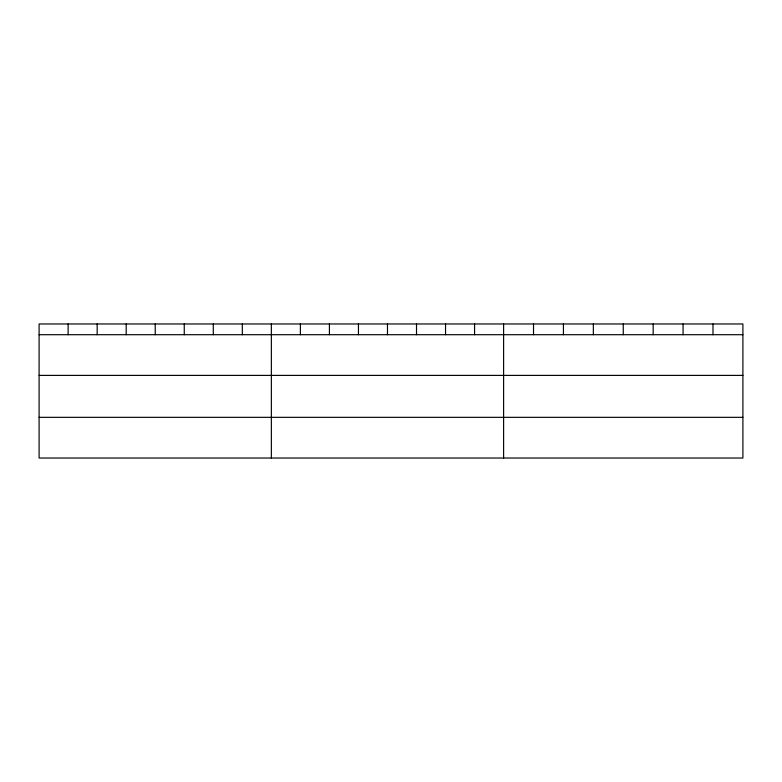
<?xml version="1.0" encoding="UTF-8"?>
<svg xmlns="http://www.w3.org/2000/svg" width="782" height="782" viewBox="0 0 782 782"><rect width="100%" height="100%" fill="white"/><g stroke="black" fill="none" stroke-linecap="round" stroke-linejoin="round"><path stroke-width="1.17" d="M742.9 375.399L742.9 323.973L39.1 323.973L39.1 458.027L742.9 458.027L742.9 375.399L39.1 375.399M39.1 334.706L742.9 334.706M39.1 417.334L742.9 417.334M712.989 323.973L712.989 334.706M683.077 323.973L683.077 334.706M653.166 323.973L653.166 334.706M623.254 323.973L623.254 334.706M593.342 323.973L593.342 334.706M563.431 323.973L563.431 334.706M533.519 323.973L533.519 334.706M503.608 323.973L503.608 458.027M474.576 323.973L474.576 334.706M445.545 323.973L445.545 334.706M416.513 323.973L416.513 334.706M387.481 323.973L387.481 334.706M358.449 323.973L358.449 334.706M329.418 323.973L329.418 334.706M300.386 323.973L300.386 334.706M271.354 323.973L271.354 458.027M242.322 323.973L242.322 334.706M213.291 323.973L213.291 334.706M184.259 323.973L184.259 334.706M155.227 323.973L155.227 334.706M126.195 323.973L126.195 334.706M97.164 323.973L97.164 334.706M68.132 323.973L68.132 334.706"/></g></svg>
